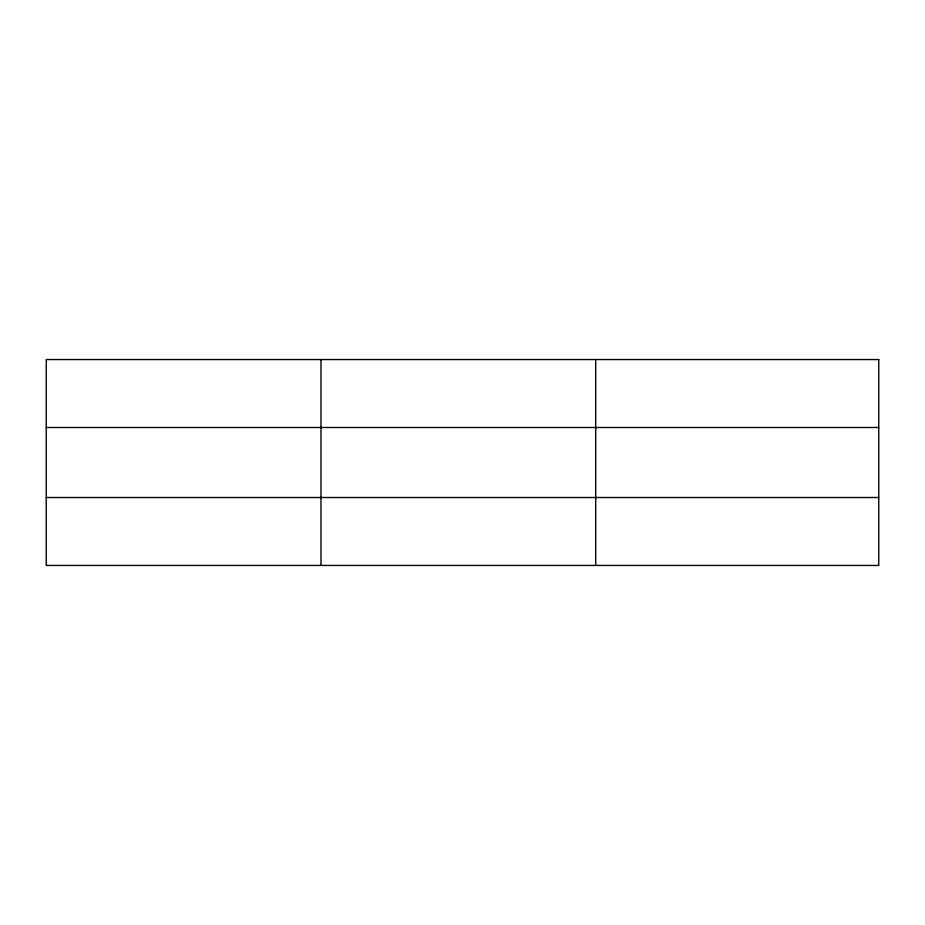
<?xml version="1.0" encoding="UTF-8"?>
<svg xmlns="http://www.w3.org/2000/svg" width="925" height="925" viewBox="0 0 925 925"><rect width="100%" height="100%" fill="white"/><g stroke="black" fill="none" stroke-linecap="round" stroke-linejoin="round"><path stroke-width="1.39" d="M320.975 565.441L320.975 359.559M595.7 565.441L595.7 359.559M46.25 427.5L878.75 427.5M46.25 497.5L878.75 497.5M878.75 359.559L878.75 565.441L46.25 565.441L46.25 359.559L878.75 359.559"/></g></svg>
